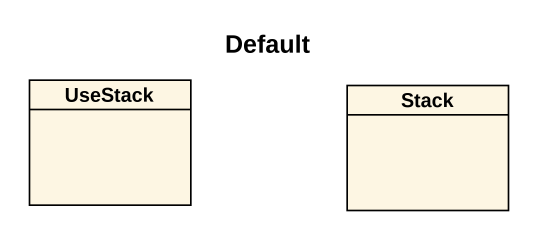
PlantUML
@startuml
title Default
hide circle
hide empty members
class UseStack
class "Stack" as Stack_
@enduml
